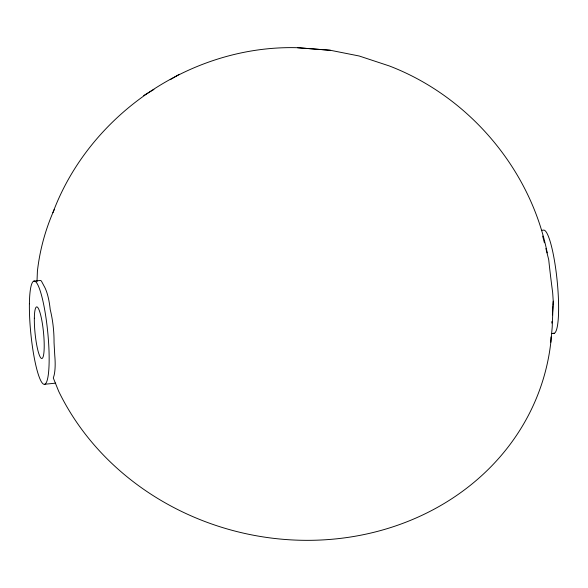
<?xml version="1.0" encoding="UTF-8"?>
<svg xmlns="http://www.w3.org/2000/svg" width="588" height="588" viewBox="0 0 588 588"><rect width="100%" height="100%" fill="white"/><g stroke="black" fill="none" stroke-linecap="round" stroke-linejoin="round"><path stroke-width="0.88" d="M36.985 281.74L37.404 271.222A259.484 232.017 13.6 0 1 54.339 209.387M33.744 281.137L39.903 280.52A50.855 6.975 -83.8 0 1 41.66 281.534L44.004 285.952A50.877 15.633 -87.2 0 1 50.215 309.553A50.877 18.353 85.8 0 1 54.045 342.503L54.743 355.226A50.855 15.229 75.3 0 1 54.147 375.188L53.31 378.003L58.741 391.432A259.484 232.017 13.6 0 0 335.351 538.946A259.484 232.017 13.6 0 0 550.838 342.216L551.044 336.953M545.877 248.496A50.877 0.639 76.2 0 1 548.714 259.698A50.877 2.08 82.9 0 0 552.669 292.633L553.242 301.196L552.205 327.171L550.838 342.216M552.999 305.392L553.242 301.196M52.905 212.665C89.766 113.837 192.004 44.798 297.528 47.716L330.39 50.281L359.209 56.007L389.256 65.93C468.952 96.454 530.604 169.182 547.237 252.884M170.241 79.667L179.325 74.286M143.678 95.528L153.916 89.464M541.445 230.356L543.202 230.18A51.898 8.482 84.3 0 1 557.277 282.019A51.898 8.482 84.3 0 1 553.139 333.249M44.798 384.243L55.72 383.148M551.522 333.565L554.256 333.293M330.39 50.281L297.528 47.716M542.628 236.082A50.877 0.639 76.2 0 1 543.297 238.603M543.547 239.529A50.877 0.639 76.2 0 1 544.407 242.807M552.94 306.26A50.855 1.036 -87.1 0 1 552.397 314.896M551.948 321.371A50.855 1.036 -87.1 0 1 551.816 323.084M29.4 303.753A51.898 8.482 84.3 0 0 43.681 384.207A51.898 8.482 84.3 0 0 44.739 310.104A51.898 8.482 84.3 0 0 29.4 303.753M34.339 318.226A25.945 4.241 84.3 0 0 41.476 358.445A25.945 4.241 84.3 0 0 42.005 321.393A25.945 4.241 84.3 0 0 34.339 318.226"/></g></svg>
